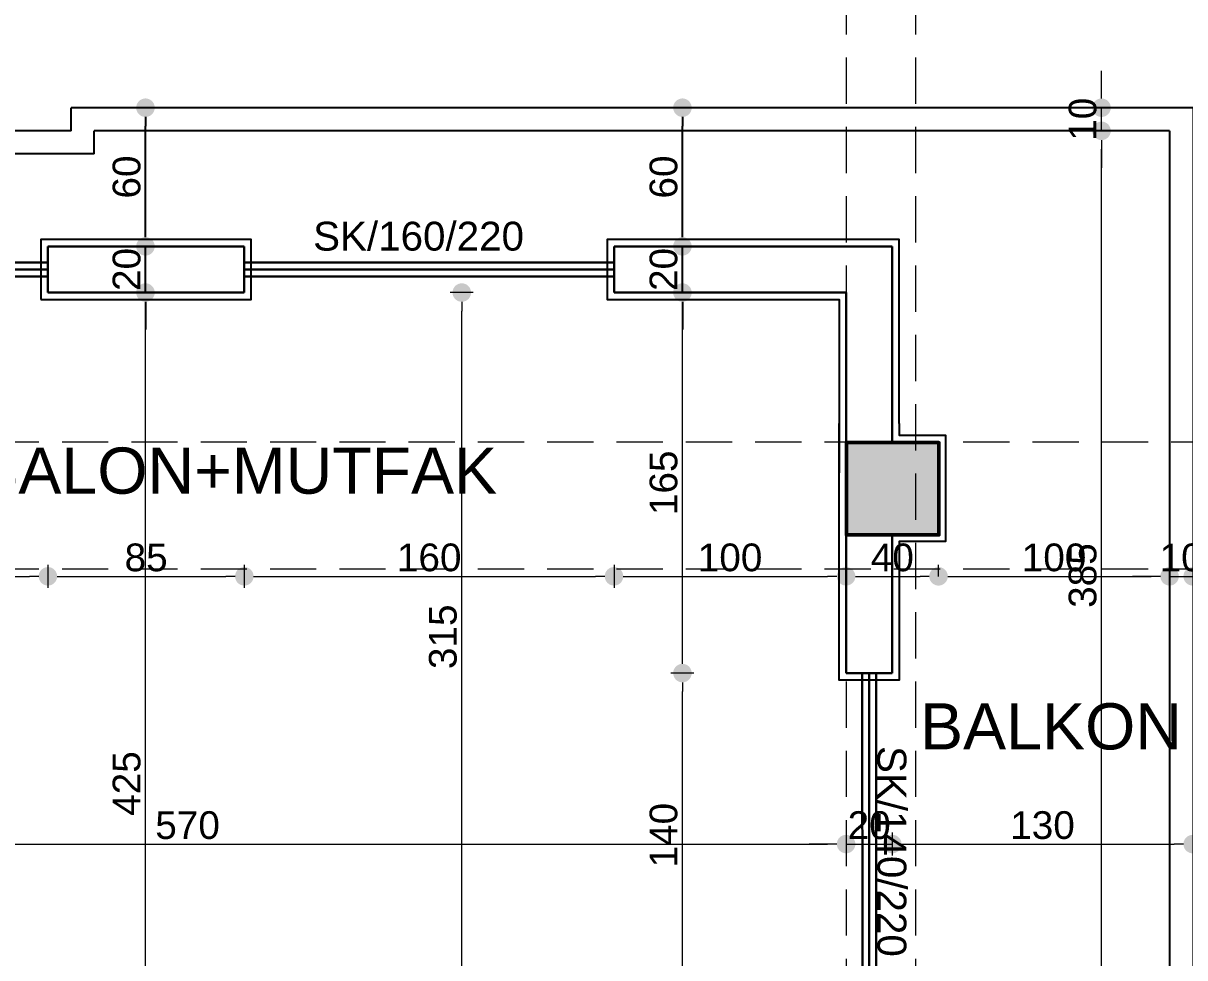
# Model space of a CAD drawing. Header units: millimetres. Extents: x 38129 to 72024, y -56282 to 16512.
# Drawn here: x 51992 to 52495, y -43473 to -43069 of the extents above; entities that cross this region are included whole.
import ezdxf

# ---------------------------------------------------------------- set-up
doc = ezdxf.new("R2010")
doc.units = ezdxf.units.MM
doc.linetypes.add('HIDDEN', pattern=[0.375, 0.25, -0.125])
for name, color, linetype, lineweight in [('AKS', 55, 'HIDDEN', 0), ('COLUMN4', 3, 'Continuous', 50), ('DIŞÖLÇÜ', 37, 'Continuous', 0), ('DUVAR', 255, 'Continuous', 30), ('mahal', 7, 'Continuous', 5), ('pencere', 195, 'Continuous', 30), ('pencere+KAPI', 1, 'Continuous', 0), ('TARAMA', 252, 'Continuous', 0), ('ölçü İÇ', 31, 'Continuous', 0)]:
    doc.layers.add(name, color=color, linetype=linetype, lineweight=lineweight)
for name, color, linetype in [('balkon', 171, 'Continuous'), ('sıva', 41, 'Continuous'), ('tefriş', 42, 'Continuous')]:
    doc.layers.add(name, color=color, linetype=linetype)
doc.styles.add('icdisolcu_yazi', font='arial.ttf')
doc.styles.get("Standard").update_dxf_attribs({"font": 'arial.ttf'})
doc.styles.add('style1', font='arial.ttf')
doc.dimstyles.new('İç Ölçü', dxfattribs={"dimtxt": 12, "dimasz": 8, "dimexe": 5, "dimexo": 0, "dimgap": 2, "dimtad": 1, "dimdec": 0, "dimzin": 12, "dimdsep": 46, "dimtxsty": 'icdisolcu_yazi', "dimblk": 'DOT', "dimcen": 8, "dimdle": 5, "dimclrd": 256, "dimclre": 256, "dimclrt": 7, "dimadec": 0, "dimazin": 3, "dimtfac": 1, "dimtdec": 0, "dimtix": 1, "dimtmove": 2, "dimatfit": 3, "dimldrblk": 'DOT', "dimfxl": 0, "dimtolj": 1, "dimtzin": 0, "dimlwd": -1, "dimlwe": -1, "dimarcsym": 0})

# ---------------------------------------------------------------- blocks, each defined once
blk = doc.blocks.new('_Dot')
at = {"color": 0, "lineweight": -2}
blk.add_line((-0.5, 0), (-1, 0), dxfattribs=at)
at = {"color": 0, "lineweight": 30, "const_width": 0.5}
blk.add_lwpolyline([(-0.25, 0, 1), (0.25, 0, 1)], format="xyb", close=True, dxfattribs=at)
blk = doc.blocks.new('*D1492')
at = {"layer": 'Defpoints', "color": 0, "lineweight": 120, "transparency": 16777216}
for p in [(52045.31, -43185.41), (52045.31, -43185.41), (52079.73, -43610.43)]:
    blk.add_point(p, dxfattribs=at)
at = {"layer": 'ölçü İÇ', "transparency": 16777216}
for p, q in [((52045.31, -43185.41), (52050.31, -43185.41)), ((52050.31, -43610.43), (52040.31, -43610.43))]:
    blk.add_line(p, q, dxfattribs=at)
at = {"layer": 'ölçü İÇ', "linetype": 'Continuous', "transparency": 16777216}
blk.add_line((52045.31, -43602.43), (52045.31, -43193.41), dxfattribs=at)
at = {"layer": 'ölçü İÇ', "transparency": 16777216, "xscale": 8, "yscale": 8, "zscale": 8}
for p, rotation in [((52045.31, -43185.41), 90), ((52045.31, -43610.43), 270)]:
    blk.add_blockref('_Dot', p, dxfattribs=dict(at, rotation=rotation))
at = {"layer": 'ölçü İÇ', "color": 7, "transparency": 16777216, "insert": (52037.19, -43397.92), "char_height": 12, "attachment_point": 5, "rotation": 90, "style": 'icdisolcu_yazi'}
blk.add_mtext('\\A1;425', dxfattribs=at)
blk = doc.blocks.new('*D1494')
at = {"layer": 'Defpoints', "color": 0, "lineweight": 120, "transparency": 16777216}
for p in [(52182.2, -43185.41), (52248.09, -43185.41), (52182.2, -43500.41)]:
    blk.add_point(p, dxfattribs=at)
at = {"layer": 'ölçü İÇ', "transparency": 16777216}
for p, q in [((52187.2, -43185.41), (52177.2, -43185.41)), ((52182.2, -43500.41), (52177.2, -43500.41))]:
    blk.add_line(p, q, dxfattribs=at)
at = {"layer": 'ölçü İÇ', "linetype": 'Continuous', "transparency": 16777216}
blk.add_line((52182.2, -43492.41), (52182.2, -43193.41), dxfattribs=at)
at = {"layer": 'ölçü İÇ', "transparency": 16777216, "xscale": 8, "yscale": 8, "zscale": 8}
for p, rotation in [((52182.2, -43185.41), 90), ((52182.2, -43500.41), 270)]:
    blk.add_blockref('_Dot', p, dxfattribs=dict(at, rotation=rotation))
at = {"layer": 'ölçü İÇ', "color": 7, "transparency": 16777216, "insert": (52174.07, -43334.4), "char_height": 12, "attachment_point": 5, "rotation": 90, "style": 'icdisolcu_yazi'}
blk.add_mtext('\\A1;315', dxfattribs=at)
blk = doc.blocks.new('*D1497')
at = {"layer": 'Defpoints', "color": 0, "lineweight": 120, "transparency": 16777216}
for p in [(52277.7, -43350.12), (52348.53, -43350.12), (52348.56, -43490.42)]:
    blk.add_point(p, dxfattribs=at)
at = {"layer": 'ölçü İÇ', "transparency": 16777216}
for p, q in [((52282.7, -43350.12), (52272.7, -43350.12)), ((52282.7, -43490.42), (52272.7, -43490.42))]:
    blk.add_line(p, q, dxfattribs=at)
at = {"layer": 'ölçü İÇ', "linetype": 'Continuous', "transparency": 16777216}
blk.add_line((52277.7, -43482.42), (52277.7, -43358.12), dxfattribs=at)
at = {"layer": 'ölçü İÇ', "transparency": 16777216, "xscale": 8, "yscale": 8, "zscale": 8}
for p, rotation in [((52277.7, -43350.12), 90), ((52277.7, -43490.42), 270)]:
    blk.add_blockref('_Dot', p, dxfattribs=dict(at, rotation=rotation))
at = {"layer": 'ölçü İÇ', "color": 7, "transparency": 16777216, "insert": (52269.57, -43420.27), "char_height": 12, "attachment_point": 5, "rotation": 90, "style": 'icdisolcu_yazi'}
blk.add_mtext('\\A1;140', dxfattribs=at)
blk = doc.blocks.new('*D1498')
at = {"layer": 'Defpoints', "color": 0, "lineweight": 120, "transparency": 16777216}
for p in [(52277.7, -43185.41), (52348.52, -43185.41), (52348.53, -43350.12)]:
    blk.add_point(p, dxfattribs=at)
at = {"layer": 'ölçü İÇ', "transparency": 16777216}
for p, q in [((52282.7, -43185.41), (52272.7, -43185.41)), ((52282.7, -43350.12), (52272.7, -43350.12))]:
    blk.add_line(p, q, dxfattribs=at)
at = {"layer": 'ölçü İÇ', "linetype": 'Continuous', "transparency": 16777216}
blk.add_line((52277.7, -43342.12), (52277.7, -43193.41), dxfattribs=at)
at = {"layer": 'ölçü İÇ', "transparency": 16777216, "xscale": 8, "yscale": 8, "zscale": 8}
for p, rotation in [((52277.7, -43185.41), 90), ((52277.7, -43350.12), 270)]:
    blk.add_blockref('_Dot', p, dxfattribs=dict(at, rotation=rotation))
at = {"layer": 'ölçü İÇ', "color": 7, "transparency": 16777216, "insert": (52269.57, -43267.76), "char_height": 12, "attachment_point": 5, "rotation": 90, "style": 'icdisolcu_yazi'}
blk.add_mtext('\\A1;165', dxfattribs=at)
blk = doc.blocks.new('*D1500')
at = {"layer": 'Defpoints', "color": 0, "lineweight": 120, "transparency": 16777216}
for p in [(52459.07, -43115.42), (52459.08, -43115.42), (52459.07, -43500.41)]:
    blk.add_point(p, dxfattribs=at)
at = {"layer": 'ölçü İÇ', "transparency": 16777216}
for p, q in [((52459.08, -43115.42), (52454.07, -43115.42)), ((52459.07, -43500.41), (52464.07, -43500.41))]:
    blk.add_line(p, q, dxfattribs=at)
at = {"layer": 'ölçü İÇ', "linetype": 'Continuous', "transparency": 16777216}
blk.add_line((52459.07, -43492.41), (52459.07, -43123.42), dxfattribs=at)
at = {"layer": 'ölçü İÇ', "transparency": 16777216, "xscale": 8, "yscale": 8, "zscale": 8}
for p, rotation in [((52459.07, -43115.42), 90), ((52459.07, -43500.41), 270)]:
    blk.add_blockref('_Dot', p, dxfattribs=dict(at, rotation=rotation))
at = {"layer": 'ölçü İÇ', "color": 7, "transparency": 16777216, "insert": (52450.94, -43307.91), "char_height": 12, "attachment_point": 5, "rotation": 90, "style": 'icdisolcu_yazi'}
blk.add_mtext('\\A1;385', dxfattribs=at)
blk = doc.blocks.new('*D1501')
at = {"layer": 'Defpoints', "color": 0, "lineweight": 120, "transparency": 16777216}
for p in [(52459.07, -43105.4), (52459.08, -43105.4), (52459.08, -43115.42)]:
    blk.add_point(p, dxfattribs=at)
at = {"layer": 'ölçü İÇ', "linetype": 'Continuous', "transparency": 16777216}
for p, q in [((52459.07, -43097.4), (52459.07, -43089.4)), ((52459.07, -43115.42), (52459.07, -43105.4)), ((52459.07, -43123.42), (52459.07, -43131.42))]:
    blk.add_line(p, q, dxfattribs=at)
at = {"layer": 'ölçü İÇ', "transparency": 16777216}
for p, q in [((52459.08, -43105.4), (52454.07, -43105.4)), ((52459.08, -43115.42), (52454.07, -43115.42))]:
    blk.add_line(p, q, dxfattribs=at)
at = {"layer": 'ölçü İÇ', "transparency": 16777216, "xscale": 8, "yscale": 8, "zscale": 8}
for p, rotation in [((52459.07, -43105.4), 270), ((52459.07, -43115.42), 90)]:
    blk.add_blockref('_Dot', p, dxfattribs=dict(at, rotation=rotation))
at = {"layer": 'ölçü İÇ', "color": 7, "transparency": 16777216, "insert": (52450.94, -43110.41), "char_height": 12, "attachment_point": 5, "rotation": 90, "style": 'icdisolcu_yazi'}
blk.add_mtext('\\A1;10', dxfattribs=at)
blk = doc.blocks.new('*D1506')
at = {"layer": 'Defpoints', "color": 0, "lineweight": 120, "transparency": 16777216}
for p in [(51883.09, -43135.41), (52003.09, -43135.41), (52003.09, -43308.24)]:
    blk.add_point(p, dxfattribs=at)
at = {"layer": 'ölçü İÇ', "transparency": 16777216}
for p, q in [((51883.09, -43303.24), (51883.09, -43313.24)), ((52003.09, -43303.24), (52003.09, -43313.24))]:
    blk.add_line(p, q, dxfattribs=at)
at = {"layer": 'ölçü İÇ', "linetype": 'Continuous', "transparency": 16777216}
blk.add_line((51891.09, -43308.24), (51995.09, -43308.24), dxfattribs=at)
at = {"layer": 'ölçü İÇ', "transparency": 16777216, "xscale": 8, "yscale": 8, "zscale": 8, "rotation": 180}
blk.add_blockref('_Dot', (51883.09, -43308.24), dxfattribs=at)
at = {"layer": 'ölçü İÇ', "transparency": 16777216, "xscale": 8, "yscale": 8, "zscale": 8}
blk.add_blockref('_Dot', (52003.09, -43308.24), dxfattribs=at)
at = {"layer": 'ölçü İÇ', "color": 7, "transparency": 16777216, "insert": (51943.09, -43300.12), "char_height": 12, "attachment_point": 5, "style": 'icdisolcu_yazi'}
blk.add_mtext('\\A1;120', dxfattribs=at)
blk = doc.blocks.new('*D1507')
at = {"layer": 'Defpoints', "color": 0, "lineweight": 120, "transparency": 16777216}
for p in [(52003.09, -43135.41), (52088.09, -43185.41), (52088.09, -43308.24)]:
    blk.add_point(p, dxfattribs=at)
at = {"layer": 'ölçü İÇ', "transparency": 16777216}
for p, q in [((52003.09, -43303.24), (52003.09, -43313.24)), ((52088.09, -43303.24), (52088.09, -43313.24))]:
    blk.add_line(p, q, dxfattribs=at)
at = {"layer": 'ölçü İÇ', "linetype": 'Continuous', "transparency": 16777216}
blk.add_line((52011.09, -43308.24), (52080.09, -43308.24), dxfattribs=at)
at = {"layer": 'ölçü İÇ', "transparency": 16777216, "xscale": 8, "yscale": 8, "zscale": 8, "rotation": 180}
blk.add_blockref('_Dot', (52003.09, -43308.24), dxfattribs=at)
at = {"layer": 'ölçü İÇ', "transparency": 16777216, "xscale": 8, "yscale": 8, "zscale": 8}
blk.add_blockref('_Dot', (52088.09, -43308.24), dxfattribs=at)
at = {"layer": 'ölçü İÇ', "color": 7, "transparency": 16777216, "insert": (52045.59, -43300.12), "char_height": 12, "attachment_point": 5, "style": 'icdisolcu_yazi'}
blk.add_mtext('\\A1;85', dxfattribs=at)
blk = doc.blocks.new('*D1508')
at = {"layer": 'Defpoints', "color": 0, "lineweight": 120, "transparency": 16777216}
for p in [(52088.09, -43185.41), (52248.09, -43185.41), (52248.09, -43308.24)]:
    blk.add_point(p, dxfattribs=at)
at = {"layer": 'ölçü İÇ', "transparency": 16777216}
for p, q in [((52088.09, -43303.24), (52088.09, -43313.24)), ((52248.09, -43303.24), (52248.09, -43313.24))]:
    blk.add_line(p, q, dxfattribs=at)
at = {"layer": 'ölçü İÇ', "linetype": 'Continuous', "transparency": 16777216}
blk.add_line((52096.09, -43308.24), (52240.09, -43308.24), dxfattribs=at)
at = {"layer": 'ölçü İÇ', "transparency": 16777216, "xscale": 8, "yscale": 8, "zscale": 8, "rotation": 180}
blk.add_blockref('_Dot', (52088.09, -43308.24), dxfattribs=at)
at = {"layer": 'ölçü İÇ', "transparency": 16777216, "xscale": 8, "yscale": 8, "zscale": 8}
blk.add_blockref('_Dot', (52248.09, -43308.24), dxfattribs=at)
at = {"layer": 'ölçü İÇ', "color": 7, "transparency": 16777216, "insert": (52168.09, -43300.12), "char_height": 12, "attachment_point": 5, "style": 'icdisolcu_yazi'}
blk.add_mtext('\\A1;160', dxfattribs=at)
blk = doc.blocks.new('*D1509')
at = {"layer": 'Defpoints', "color": 0, "lineweight": 120, "transparency": 16777216}
for p in [(52248.09, -43185.41), (52348.53, -43308.13), (52348.53, -43308.24)]:
    blk.add_point(p, dxfattribs=at)
at = {"layer": 'ölçü İÇ', "transparency": 16777216}
for p, q in [((52248.09, -43303.24), (52248.09, -43313.24)), ((52348.53, -43308.13), (52348.53, -43313.24))]:
    blk.add_line(p, q, dxfattribs=at)
at = {"layer": 'ölçü İÇ', "linetype": 'Continuous', "transparency": 16777216}
blk.add_line((52256.09, -43308.24), (52340.53, -43308.24), dxfattribs=at)
at = {"layer": 'ölçü İÇ', "transparency": 16777216, "xscale": 8, "yscale": 8, "zscale": 8, "rotation": 180}
blk.add_blockref('_Dot', (52248.09, -43308.24), dxfattribs=at)
at = {"layer": 'ölçü İÇ', "transparency": 16777216, "xscale": 8, "yscale": 8, "zscale": 8}
blk.add_blockref('_Dot', (52348.53, -43308.24), dxfattribs=at)
at = {"layer": 'ölçü İÇ', "color": 7, "transparency": 16777216, "insert": (52298.31, -43300.12), "char_height": 12, "attachment_point": 5, "style": 'icdisolcu_yazi'}
blk.add_mtext('\\A1;100', dxfattribs=at)
blk = doc.blocks.new('*D1510')
at = {"layer": 'Defpoints', "color": 0, "lineweight": 120, "transparency": 16777216}
for p in [(52348.53, -43308.13), (52388.53, -43308.24), (52388.53, -43308.24)]:
    blk.add_point(p, dxfattribs=at)
at = {"layer": 'ölçü İÇ', "transparency": 16777216}
for p, q in [((52388.53, -43308.24), (52388.53, -43303.24)), ((52348.53, -43308.13), (52348.53, -43313.24))]:
    blk.add_line(p, q, dxfattribs=at)
at = {"layer": 'ölçü İÇ', "linetype": 'Continuous', "transparency": 16777216}
blk.add_line((52356.53, -43308.24), (52380.53, -43308.24), dxfattribs=at)
at = {"layer": 'ölçü İÇ', "transparency": 16777216, "xscale": 8, "yscale": 8, "zscale": 8, "rotation": 180}
blk.add_blockref('_Dot', (52348.53, -43308.24), dxfattribs=at)
at = {"layer": 'ölçü İÇ', "transparency": 16777216, "xscale": 8, "yscale": 8, "zscale": 8}
blk.add_blockref('_Dot', (52388.53, -43308.24), dxfattribs=at)
at = {"layer": 'ölçü İÇ', "color": 7, "transparency": 16777216, "insert": (52368.53, -43300.12), "char_height": 12, "attachment_point": 5, "style": 'icdisolcu_yazi'}
blk.add_mtext('\\A1;40', dxfattribs=at)
blk = doc.blocks.new('*D1511')
at = {"layer": 'Defpoints', "color": 0, "lineweight": 120, "transparency": 16777216}
for p in [(52388.53, -43308.24), (52488.53, -43308.23), (52488.53, -43308.24)]:
    blk.add_point(p, dxfattribs=at)
at = {"layer": 'ölçü İÇ', "transparency": 16777216}
for p, q in [((52388.53, -43308.24), (52388.53, -43303.24)), ((52488.53, -43308.23), (52488.53, -43313.24))]:
    blk.add_line(p, q, dxfattribs=at)
at = {"layer": 'ölçü İÇ', "linetype": 'Continuous', "transparency": 16777216}
blk.add_line((52396.53, -43308.24), (52480.53, -43308.24), dxfattribs=at)
at = {"layer": 'ölçü İÇ', "transparency": 16777216, "xscale": 8, "yscale": 8, "zscale": 8, "rotation": 180}
blk.add_blockref('_Dot', (52388.53, -43308.24), dxfattribs=at)
at = {"layer": 'ölçü İÇ', "transparency": 16777216, "xscale": 8, "yscale": 8, "zscale": 8}
blk.add_blockref('_Dot', (52488.53, -43308.24), dxfattribs=at)
at = {"layer": 'ölçü İÇ', "color": 7, "transparency": 16777216, "insert": (52438.53, -43300.12), "char_height": 12, "attachment_point": 5, "style": 'icdisolcu_yazi'}
blk.add_mtext('\\A1;100', dxfattribs=at)
blk = doc.blocks.new('*D1512')
at = {"layer": 'Defpoints', "color": 0, "lineweight": 120, "transparency": 16777216}
for p in [(52488.53, -43308.23), (52498.53, -43308.23), (52498.53, -43308.24)]:
    blk.add_point(p, dxfattribs=at)
at = {"layer": 'ölçü İÇ', "linetype": 'Continuous', "transparency": 16777216}
for p, q in [((52480.53, -43308.24), (52472.53, -43308.24)), ((52488.53, -43308.24), (52498.53, -43308.24)), ((52506.53, -43308.24), (52514.53, -43308.24))]:
    blk.add_line(p, q, dxfattribs=at)
at = {"layer": 'ölçü İÇ', "transparency": 16777216}
for p, q in [((52488.53, -43308.23), (52488.53, -43313.24)), ((52498.53, -43308.23), (52498.53, -43313.24))]:
    blk.add_line(p, q, dxfattribs=at)
at = {"layer": 'ölçü İÇ', "transparency": 16777216, "xscale": 8, "yscale": 8, "zscale": 8}
blk.add_blockref('_Dot', (52488.53, -43308.24), dxfattribs=at)
at = {"layer": 'ölçü İÇ', "transparency": 16777216, "xscale": 8, "yscale": 8, "zscale": 8, "rotation": 180}
blk.add_blockref('_Dot', (52498.53, -43308.24), dxfattribs=at)
at = {"layer": 'ölçü İÇ', "color": 7, "transparency": 16777216, "insert": (52493.53, -43300.12), "char_height": 12, "attachment_point": 5, "style": 'icdisolcu_yazi'}
blk.add_mtext('\\A1;10', dxfattribs=at)
blk = doc.blocks.new('*D1514')
at = {"layer": 'Defpoints', "color": 0, "lineweight": 120, "transparency": 16777216}
for p in [(52348.53, -43350.12), (51778.53, -43424.12), (52348.53, -43424.12)]:
    blk.add_point(p, dxfattribs=at)
at = {"layer": 'ölçü İÇ', "transparency": 16777216}
for p, q in [((51778.53, -43424.12), (51778.53, -43419.12)), ((52348.53, -43419.12), (52348.53, -43429.12))]:
    blk.add_line(p, q, dxfattribs=at)
at = {"layer": 'ölçü İÇ', "linetype": 'Continuous', "transparency": 16777216}
blk.add_line((51786.53, -43424.12), (52340.53, -43424.12), dxfattribs=at)
at = {"layer": 'ölçü İÇ', "transparency": 16777216, "xscale": 8, "yscale": 8, "zscale": 8, "rotation": 180}
blk.add_blockref('_Dot', (51778.53, -43424.12), dxfattribs=at)
at = {"layer": 'ölçü İÇ', "transparency": 16777216, "xscale": 8, "yscale": 8, "zscale": 8}
blk.add_blockref('_Dot', (52348.53, -43424.12), dxfattribs=at)
at = {"layer": 'ölçü İÇ', "color": 7, "transparency": 16777216, "insert": (52063.53, -43416), "char_height": 12, "attachment_point": 5, "style": 'icdisolcu_yazi'}
blk.add_mtext('\\A1;570', dxfattribs=at)
blk = doc.blocks.new('*D1515')
at = {"layer": 'Defpoints', "color": 0, "lineweight": 120, "transparency": 16777216}
for p in [(52348.53, -43350.12), (52368.53, -43350.11), (52368.53, -43424.12)]:
    blk.add_point(p, dxfattribs=at)
at = {"layer": 'ölçü İÇ', "transparency": 16777216}
for p, q in [((52348.53, -43419.12), (52348.53, -43429.12)), ((52368.53, -43419.12), (52368.53, -43429.12))]:
    blk.add_line(p, q, dxfattribs=at)
at = {"layer": 'ölçü İÇ', "linetype": 'Continuous', "transparency": 16777216}
for p, q in [((52340.53, -43424.12), (52332.53, -43424.12)), ((52348.53, -43424.12), (52368.53, -43424.12)), ((52376.53, -43424.12), (52384.53, -43424.12))]:
    blk.add_line(p, q, dxfattribs=at)
at = {"layer": 'ölçü İÇ', "transparency": 16777216, "xscale": 8, "yscale": 8, "zscale": 8}
blk.add_blockref('_Dot', (52348.53, -43424.12), dxfattribs=at)
at = {"layer": 'ölçü İÇ', "transparency": 16777216, "xscale": 8, "yscale": 8, "zscale": 8, "rotation": 180}
blk.add_blockref('_Dot', (52368.53, -43424.12), dxfattribs=at)
at = {"layer": 'ölçü İÇ', "color": 7, "transparency": 16777216, "insert": (52358.53, -43416), "char_height": 12, "attachment_point": 5, "style": 'icdisolcu_yazi'}
blk.add_mtext('\\A1;20', dxfattribs=at)
blk = doc.blocks.new('*D1516')
at = {"layer": 'Defpoints', "color": 0, "lineweight": 120, "transparency": 16777216}
for p in [(52368.53, -43350.11), (52498.53, -43424.11), (52498.53, -43424.12)]:
    blk.add_point(p, dxfattribs=at)
at = {"layer": 'ölçü İÇ', "transparency": 16777216}
for p, q in [((52368.53, -43419.12), (52368.53, -43429.12)), ((52498.53, -43424.11), (52498.53, -43429.12))]:
    blk.add_line(p, q, dxfattribs=at)
at = {"layer": 'ölçü İÇ', "linetype": 'Continuous', "transparency": 16777216}
blk.add_line((52376.53, -43424.12), (52490.53, -43424.12), dxfattribs=at)
at = {"layer": 'ölçü İÇ', "transparency": 16777216, "xscale": 8, "yscale": 8, "zscale": 8, "rotation": 180}
blk.add_blockref('_Dot', (52368.53, -43424.12), dxfattribs=at)
at = {"layer": 'ölçü İÇ', "transparency": 16777216, "xscale": 8, "yscale": 8, "zscale": 8}
blk.add_blockref('_Dot', (52498.53, -43424.12), dxfattribs=at)
at = {"layer": 'ölçü İÇ', "color": 7, "transparency": 16777216, "insert": (52433.53, -43415.99), "char_height": 12, "attachment_point": 5, "style": 'icdisolcu_yazi'}
blk.add_mtext('\\A1;130', dxfattribs=at)
blk = doc.blocks.new('wertertw')
at = {"layer": 'TARAMA', "lineweight": -3}
h = blk.add_hatch(dxfattribs=at)
h.set_pattern_fill('ANSI33', color=256, scale=2.5, style=0)
h.set_pattern_definition([(45, (-86643.698, -32547.66), (-11.2253202, 11.2253202), []), (45, (-86632.472, -32547.66), (-11.2253202, 11.2253202), [7.9375, -3.96875])])
h.paths.add_polyline_path([(-616.25, 351.94), (-616.25, -88.06), (-306.25, -88.06), (-306.25, -68.06), (-596.25, -68.06), (-596.25, 331.94), (-306.25, 331.94), (-306.25, 351.94)])
h.paths.add_polyline_path([(38.75, -338.06), (78.75, -338.06), (78.75, -378.06), (38.75, -378.06)])
h.paths.add_polyline_path([(-471.25, -318.06), (-441.25, -318.06), (-441.25, -378.06), (-471.25, -378.06)])
h.paths.add_polyline_path([(-961.25, -318.06), (-931.25, -318.06), (-931.25, -378.06), (-961.25, -378.06)])
h.paths.add_polyline_path([(343.75, -163.06), (413.75, -163.06), (413.75, -198.06), (343.75, -198.06)])
h.paths.add_polyline_path([(8.75, -163.06), (78.75, -163.06), (78.75, -198.06), (8.75, -198.06)])
h.paths.add_polyline_path([(-1036.25, -148.06), (-906.25, -148.06), (-906.25, -178.06), (-1036.25, -178.06)])
h.paths.add_polyline_path([(-976.25, 256.94), (-916.25, 256.94), (-916.25, 226.94), (-976.25, 226.94)])
h.paths.add_polyline_path([(343.75, 459.44), (413.75, 459.44), (413.75, 424.44), (343.75, 424.44)])
h.paths.add_polyline_path([(8.75, 459.44), (78.75, 459.44), (78.75, 424.44), (8.75, 424.44)])
h.paths.add_polyline_path([(-616.25, 531.94), (-306.25, 531.94), (-306.25, 511.94), (-616.25, 511.94)])
h.paths.add_polyline_path([(-976.25, 656.94), (-916.25, 656.94), (-916.25, 626.94), (-976.25, 626.94)])
h.paths.add_polyline_path([(-616.25, 971.94), (-306.25, 971.94), (-306.25, 951.94), (-616.25, 951.94)])
h.paths.add_polyline_path([(343.75, 1081.94), (413.75, 1081.94), (413.75, 1046.94), (343.75, 1046.94)])
h.paths.add_polyline_path([(8.75, 1081.94), (78.75, 1081.94), (78.75, 1046.94), (8.75, 1046.94)])
h.paths.add_polyline_path([(-1036.25, 1061.94), (-906.25, 1061.94), (-906.25, 1031.94), (-1036.25, 1031.94)])
h.paths.add_polyline_path([(-931.25, 1286.94), (-901.25, 1286.94), (-901.25, 1226.94), (-931.25, 1226.94)])
h.paths.add_polyline_path([(68.75, 1332.04), (108.75, 1332.04), (108.75, 1292.04), (68.75, 1292.04)])
h.paths.add_polyline_path([(-511.25, 1332.04), (-481.25, 1332.04), (-481.25, 1252.04), (-511.25, 1252.04)])
at = {"layer": 'COLUMN4', "color": 3}
blk.add_lwpolyline([(68.75, 1332.04), (108.75, 1332.04), (108.75, 1292.04), (68.75, 1292.04)], close=True, dxfattribs=at)
blk = doc.blocks.new('*D1760')
at = {"layer": 'Defpoints', "color": 0, "lineweight": 120, "transparency": 16777216}
for p in [(52277.7, -43165.42), (52283.07, -43165.42), (52348.52, -43185.41)]:
    blk.add_point(p, dxfattribs=at)
at = {"layer": 'tefriş', "linetype": 'Continuous', "transparency": 16777216}
for p, q in [((52277.7, -43157.42), (52277.7, -43149.42)), ((52277.7, -43185.41), (52277.7, -43165.42)), ((52277.7, -43193.41), (52277.7, -43201.41))]:
    blk.add_line(p, q, dxfattribs=at)
at = {"layer": 'tefriş', "transparency": 16777216}
for p, q in [((52282.7, -43165.42), (52272.7, -43165.42)), ((52282.7, -43185.41), (52272.7, -43185.41))]:
    blk.add_line(p, q, dxfattribs=at)
at = {"layer": 'tefriş', "transparency": 16777216, "xscale": 8, "yscale": 8, "zscale": 8}
for p, rotation in [((52277.7, -43165.42), 270), ((52277.7, -43185.41), 90)]:
    blk.add_blockref('_Dot', p, dxfattribs=dict(at, rotation=rotation))
at = {"layer": 'tefriş', "color": 7, "transparency": 16777216, "insert": (52269.57, -43175.41), "char_height": 12, "attachment_point": 5, "rotation": 90, "style": 'icdisolcu_yazi'}
blk.add_mtext('\\A1;20', dxfattribs=at)
blk = doc.blocks.new('*D1761')
at = {"layer": 'Defpoints', "color": 0, "lineweight": 120, "transparency": 16777216}
for p in [(52277.7, -43105.4), (52289, -43105.4), (52283.07, -43165.42)]:
    blk.add_point(p, dxfattribs=at)
at = {"layer": 'tefriş', "transparency": 16777216}
for p, q in [((52282.7, -43105.4), (52272.7, -43105.4)), ((52282.7, -43165.42), (52272.7, -43165.42))]:
    blk.add_line(p, q, dxfattribs=at)
at = {"layer": 'tefriş', "linetype": 'Continuous', "transparency": 16777216}
blk.add_line((52277.7, -43157.42), (52277.7, -43113.4), dxfattribs=at)
at = {"layer": 'tefriş', "transparency": 16777216, "xscale": 8, "yscale": 8, "zscale": 8}
for p, rotation in [((52277.7, -43105.4), 90), ((52277.7, -43165.42), 270)]:
    blk.add_blockref('_Dot', p, dxfattribs=dict(at, rotation=rotation))
at = {"layer": 'tefriş', "color": 7, "transparency": 16777216, "insert": (52269.57, -43135.41), "char_height": 12, "attachment_point": 5, "rotation": 90, "style": 'icdisolcu_yazi'}
blk.add_mtext('\\A1;60', dxfattribs=at)
blk = doc.blocks.new('*D1762')
at = {"layer": 'Defpoints', "color": 0, "lineweight": 120, "transparency": 16777216}
for p in [(52045.31, -43165.42), (52045.59, -43165.42), (52045.31, -43185.41)]:
    blk.add_point(p, dxfattribs=at)
at = {"layer": 'tefriş', "linetype": 'Continuous', "transparency": 16777216}
for p, q in [((52045.31, -43157.42), (52045.31, -43149.42)), ((52045.31, -43185.41), (52045.31, -43165.42)), ((52045.31, -43193.41), (52045.31, -43201.41))]:
    blk.add_line(p, q, dxfattribs=at)
at = {"layer": 'tefriş', "transparency": 16777216}
for p, q in [((52045.59, -43165.42), (52040.31, -43165.42)), ((52045.31, -43185.41), (52050.31, -43185.41))]:
    blk.add_line(p, q, dxfattribs=at)
at = {"layer": 'tefriş', "transparency": 16777216, "xscale": 8, "yscale": 8, "zscale": 8}
for p, rotation in [((52045.31, -43165.42), 270), ((52045.31, -43185.41), 90)]:
    blk.add_blockref('_Dot', p, dxfattribs=dict(at, rotation=rotation))
at = {"layer": 'tefriş', "color": 7, "transparency": 16777216, "insert": (52037.19, -43175.41), "char_height": 12, "attachment_point": 5, "rotation": 90, "style": 'icdisolcu_yazi'}
blk.add_mtext('\\A1;20', dxfattribs=at)
blk = doc.blocks.new('*D1763')
at = {"layer": 'Defpoints', "color": 0, "lineweight": 120, "transparency": 16777216}
for p in [(52045.31, -43105.4), (52052.41, -43105.4), (52045.59, -43165.42)]:
    blk.add_point(p, dxfattribs=at)
at = {"layer": 'tefriş', "transparency": 16777216}
for p, q in [((52050.31, -43105.4), (52040.31, -43105.4)), ((52045.59, -43165.42), (52040.31, -43165.42))]:
    blk.add_line(p, q, dxfattribs=at)
at = {"layer": 'tefriş', "linetype": 'Continuous', "transparency": 16777216}
blk.add_line((52045.31, -43157.42), (52045.31, -43113.4), dxfattribs=at)
at = {"layer": 'tefriş', "transparency": 16777216, "xscale": 8, "yscale": 8, "zscale": 8}
for p, rotation in [((52045.31, -43105.4), 90), ((52045.31, -43165.42), 270)]:
    blk.add_blockref('_Dot', p, dxfattribs=dict(at, rotation=rotation))
at = {"layer": 'tefriş', "color": 7, "transparency": 16777216, "insert": (52037.19, -43135.41), "char_height": 12, "attachment_point": 5, "rotation": 90, "style": 'icdisolcu_yazi'}
blk.add_mtext('\\A1;60', dxfattribs=at)

msp = doc.modelspace()

# ---------------------------------------------------------------- linework, layer by layer
at = {"layer": 'AKS', "ltscale": 80}
for p, q in [((52348.53, -42903.74), (52348.53, -45280.38)), ((52378.53, -42903.74), (52378.53, -45280.38)), ((53019.21, -43250.11), (50939.02, -43250.11)), ((53019.21, -43305.11), (50939.02, -43305.11))]:
    msp.add_line(p, q, dxfattribs=at)
at = {"layer": 'balkon'}
for p, q in [((52498.53, -43105.4), (52013.09, -43105.4)), ((52013.09, -43115.42), (52013.09, -43105.4)), ((52013.09, -43115.42), (51763.32, -43115.42)), ((52488.53, -43115.42), (52023.09, -43115.41)), ((52023.09, -43125.42), (52023.09, -43115.41)), ((52488.53, -43115.42), (52488.53, -43500.42)), ((52023.09, -43125.42), (51773.32, -43125.42)), ((52023.09, -43165.42), (52023.09, -43165.41))]:
    msp.add_line(p, q, dxfattribs=at)
at = {"layer": 'DUVAR'}
for p, q in [((52088.09, -43165.42), (52003.09, -43165.42)), ((52003.09, -43165.42), (52003.09, -43185.41)), ((52088.09, -43185.41), (52088.09, -43165.42)), ((52368.53, -43165.42), (52248.09, -43165.42)), ((52248.09, -43185.41), (52248.09, -43165.42)), ((52368.53, -43165.42), (52368.53, -43185.41)), ((52348.53, -43185.42), (52248.09, -43185.42)), ((52348.53, -43350.12), (52348.53, -43290.12)), ((52368.53, -43290.11), (52368.53, -43350.11)), ((52368.53, -43350.11), (52348.53, -43350.12))]:
    msp.add_line(p, q, dxfattribs=at)
for points in [[(52368.53, -43165.42), (52368.53, -43250.33)], [(52088.09, -43185.41), (52003.09, -43185.41)], [(52348.53, -43185.41), (52348.52, -43185.41), (52348.52, -43250.11)], [(52368.52, -43250.11), (52368.52, -43230.11)]]:
    msp.add_lwpolyline(points, dxfattribs=at)
at = {"layer": 'pencere'}
for p, q in [((52003.09, -43172.41), (51883.09, -43172.41)), ((52003.09, -43175.41), (51883.09, -43175.41)), ((52088.09, -43172.41), (52248.09, -43172.41)), ((52088.09, -43175.41), (52248.09, -43175.41)), ((52003.09, -43178.41), (51883.09, -43178.41)), ((52088.09, -43178.41), (52248.09, -43178.41)), ((52355.56, -43490.42), (52355.53, -43350.11)), ((52358.56, -43490.42), (52358.53, -43350.11)), ((52361.56, -43490.42), (52361.53, -43350.11))]:
    msp.add_line(p, q, dxfattribs=at)
at = {"layer": 'sıva'}
msp.add_lwpolyline([(52000.09, -43188.41), (52091.09, -43188.41), (52091.09, -43162.42), (52000.09, -43162.42)], close=True, dxfattribs=at)
for points in [[(52371.52, -43242.11), (52371.52, -43165.42), (52371.52, -43162.42), (52248.09, -43162.42), (52245.09, -43162.42), (52245.09, -43185.42), (52245.09, -43188.42), (52345.53, -43188.42), (52345.53, -43263.41), (52345.53, -43263.41)], [(52371.52, -43242.11), (52371.53, -43247.11), (52391.53, -43247.11), (52391.53, -43293.11), (52371.53, -43293.11), (52371.53, -43353.11), (52345.53, -43353.12), (52345.53, -43242.11)]]:
    msp.add_lwpolyline(points, dxfattribs=at)
at = {"layer": 'tefriş', "color": 3, "lineweight": 15}
msp.add_lwpolyline([(51183.52, -44759.6), (51183.52, -43521.26), (51243.53, -43521.25), (51243.53, -43520.43), (51268.53, -43520.43), (51268.53, -43281.43), (51348.53, -43281.43), (51348.53, -43206.25), (51763.33, -43206.25), (51763.33, -43115.42), (52013.09, -43115.42), (52013.09, -43105.4), (52498.53, -43105.4), (52498.53, -43500.41), (52622.03, -43500.41), (52623.67, -43500.41), (52623.67, -43500.43), (52803.5, -43500.43), (52803.5, -43850.43), (52828.63, -43850.43), (52828.63, -44430.43), (52803.5, -44430.43), (52803.5, -44780.44)], dxfattribs=at)

# ---------------------------------------------------------------- block references
at = {"layer": 'DIŞÖLÇÜ'}
msp.add_blockref('wertertw', (52279.92, -44582.37), dxfattribs=at)

# ---------------------------------------------------------------- texts
at = {"layer": 'mahal', "char_height": 20, "attachment_point": 7}
for s, width, insert in [('SALON+MUTFAK', 77.279, (51971.66, -43272.76)), ('BALKON', 275.1074, (52380.52, -43383.45))]:
    msp.add_mtext_dynamic_manual_height_columns(s, width=width, gutter_width=12.5, heights=[0], dxfattribs=dict(at, insert=insert))
at = {"layer": 'pencere+KAPI', "char_height": 12.5, "width": 27.0954, "attachment_point": 9, "style": 'style1'}
for s, insert, rotation in [('SK/160/220', (52209.13, -43167.43), 0), ('SK/140/220', (52361.92, -43472.93), 270)]:
    msp.add_mtext(s, dxfattribs=dict(at, insert=insert, rotation=rotation))

# ---------------------------------------------------------------- dimensions: what is measured, and where the dimension line sits
at = {"layer": 'tefriş'}
for base, p1, p2, picture, middle in [((52045.31, -43105.4), (52045.59, -43165.42), (52052.41, -43105.4), '*D1763', (52037.19, -43135.41)), ((52277.7, -43105.4), (52283.07, -43165.42), (52289, -43105.4), '*D1761', (52269.57, -43135.41)), ((52045.31, -43165.42), (52045.31, -43185.41), (52045.59, -43165.42), '*D1762', (52037.19, -43175.41)), ((52277.7, -43165.42), (52348.52, -43185.41), (52283.07, -43165.42), '*D1760', (52269.57, -43175.41))]:
    dim = msp.add_linear_dim(base=base, p1=p1, p2=p2, angle=270, dimstyle='İç Ölçü', dxfattribs=at)
    dim.commit()
    dim.dimension.update_dxf_attribs({"geometry": picture, "text_midpoint": middle})
at = {"layer": 'ölçü İÇ'}
for base, p1, p2, picture, middle in [((52459.07, -43105.4), (52459.08, -43115.42), (52459.08, -43105.4), '*D1501', (52450.94, -43110.41)), ((52459.07, -43115.42), (52459.07, -43500.41), (52459.08, -43115.42), '*D1500', (52450.94, -43307.91)), ((52045.31, -43185.41), (52079.73, -43610.43), (52045.31, -43185.41), '*D1492', (52037.19, -43397.92)), ((52277.7, -43185.41), (52348.53, -43350.12), (52348.52, -43185.41), '*D1498', (52269.57, -43267.76)), ((52277.7, -43350.12), (52348.56, -43490.42), (52348.53, -43350.12), '*D1497', (52269.57, -43420.27))]:
    dim = msp.add_linear_dim(base=base, p1=p1, p2=p2, angle=270, dimstyle='İç Ölçü', dxfattribs=at)
    dim.commit()
    dim.dimension.update_dxf_attribs({"geometry": picture, "text_midpoint": middle})
for base, p1, p2, picture, middle in [((52003.09, -43308.24), (51883.09, -43135.41), (52003.09, -43135.41), '*D1506', (51943.09, -43300.12)), ((52088.09, -43308.24), (52003.09, -43135.41), (52088.09, -43185.41), '*D1507', (52045.59, -43300.12)), ((52248.09, -43308.24), (52088.09, -43185.41), (52248.09, -43185.41), '*D1508', (52168.09, -43300.12)), ((52348.53, -43308.24), (52248.09, -43185.41), (52348.53, -43308.13), '*D1509', (52298.31, -43300.12)), ((52388.53, -43308.24), (52348.53, -43308.13), (52388.53, -43308.24), '*D1510', (52368.53, -43300.12)), ((52488.53, -43308.24), (52388.53, -43308.24), (52488.53, -43308.23), '*D1511', (52438.53, -43300.12)), ((52498.53, -43308.24), (52488.53, -43308.23), (52498.53, -43308.23), '*D1512', (52493.53, -43300.12)), ((52348.53, -43424.12), (51778.53, -43424.12), (52348.53, -43350.12), '*D1514', (52063.53, -43416)), ((52368.53, -43424.12), (52348.53, -43350.12), (52368.53, -43350.11), '*D1515', (52358.53, -43416)), ((52498.53, -43424.12), (52368.53, -43350.11), (52498.53, -43424.11), '*D1516', (52433.53, -43415.99))]:
    dim = msp.add_linear_dim(base=base, p1=p1, p2=p2, dimstyle='İç Ölçü', dxfattribs=at)
    dim.commit()
    dim.dimension.update_dxf_attribs({"geometry": picture, "text_midpoint": middle})
dim = msp.add_linear_dim(base=(52182.2, -43185.41), p1=(52182.2, -43500.41), p2=(52248.09, -43185.41), angle=270, dimstyle='İç Ölçü', dxfattribs=at)
dim.commit()
dim.dimension.update_dxf_attribs({"geometry": '*D1494', "text_midpoint": (52174.07, -43334.4), "dimtype": 160})

doc.saveas('drawing.dxf')
